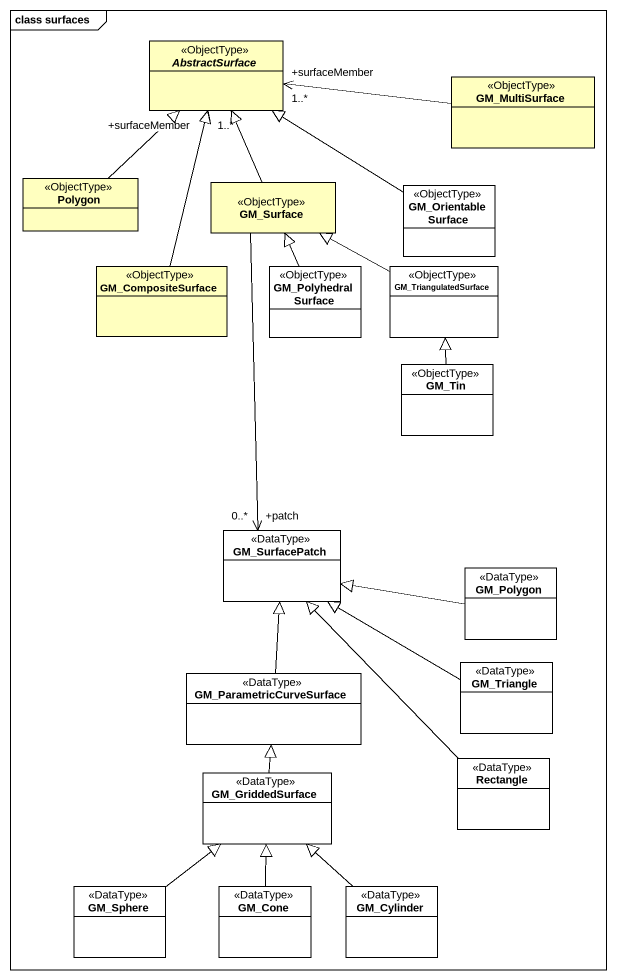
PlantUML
@startuml
mainframe class surfaces
hide circle
hide empty members
abstract class AbstractSurface <<ObjectType>> #FFFFBF
class GM_MultiSurface <<ObjectType>> #FFFFBF
class Polygon <<ObjectType>> #FFFFBF
class GM_Surface <<ObjectType>> #FFFFBF
class GM_OrientableSurface <<ObjectType>>
class GM_CompositeSurface <<ObjectType>> #FFFFBF
class GM_PolyhedralSurface <<ObjectType>>
class GM_TriangulatedSurface <<ObjectType>>
class GM_Tin <<ObjectType>>
class GM_SurfacePatch <<DataType>>
class GM_Polygon <<DataType>>
class GM_ParametricCurveSurface <<DataType>>
class GM_Triangle <<DataType>>
class GM_GriddedSurface <<DataType>>
class "Rectangle" as Rectangle_ <<DataType>>
class GM_Sphere <<DataType>>
class GM_Cone <<DataType>>
class GM_Cylinder <<DataType>>
GM_MultiSurface -left-> "+surfaceMember\n1..*" AbstractSurface
Polygon -up-|> AbstractSurface
GM_Surface -up-|> AbstractSurface
GM_Surface --> "+patch\n0..*" GM_SurfacePatch
GM_OrientableSurface -up-|> AbstractSurface
GM_CompositeSurface -up-> "+surfaceMember\n1..*" AbstractSurface
GM_CompositeSurface -up-|> AbstractSurface
GM_PolyhedralSurface -up-|> GM_Surface
GM_TriangulatedSurface -left-|> GM_Surface
GM_Tin -up-|> GM_TriangulatedSurface
GM_Polygon -left-|> GM_SurfacePatch
GM_ParametricCurveSurface -up-|> GM_SurfacePatch
GM_Triangle -left-|> GM_SurfacePatch
GM_GriddedSurface -up-|> GM_ParametricCurveSurface
Rectangle_ -up-|> GM_SurfacePatch
GM_Sphere -up-|> GM_GriddedSurface
GM_Cone -up-|> GM_GriddedSurface
GM_Cylinder -up-|> GM_GriddedSurface
@enduml
